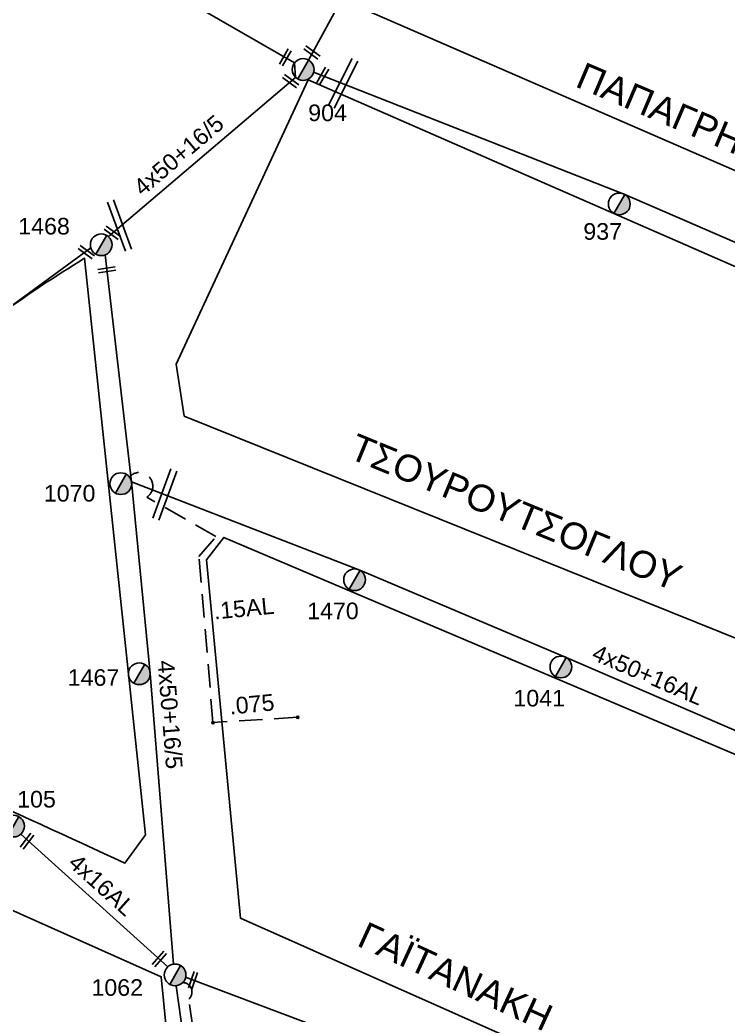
# Model space of a CAD drawing. Header units: millimetres. Extents: x 1091 to 3521, y 1177 to 2968.
# Drawn here: x 1449.9 to 1526.6, y 2642.8 to 2750.7 of the extents above; entities that cross this region are included whole.
import ezdxf
from ezdxf.enums import TextEntityAlignment as Align

# ---------------------------------------------------------------- set-up
doc = ezdxf.new("R2010")
doc.units = ezdxf.units.MM
doc.linetypes.add('DASHED', pattern=[19.05, 12.7, -6.35])
for name, color, linetype, lineweight in [('4x50+16_5', 7, 'Continuous', 30), ('Γυμνά εναέρια ΧΤ (3Φ)   4x16AL', 7, 'Continuous', 30), ('Γυμνά εναέρια ΧΤ (3Φ) 4x50AL', 7, 'Continuous', 30), ('Γυμνά εναέρια ΧΤ και ΦΟΠ (3Φ)   4x50+16AL', 7, 'Continuous', 30), ('Καλώδια ΧΤ   3x150+70AL', 7, 'DASHED', 30), ('Υπόγεια Καλώδια Δικτύου ΧΤ   .075', 7, 'DASHED', 30), ('Υπόγεια Καλώδια Δικτύου ΧΤ   .15', 7, 'DASHED', 30)]:
    doc.layers.add(name, color=color, linetype=linetype, lineweight=lineweight)
for name, color, linetype in [('TEXT ΚΑΛΩΔΙΩΝ', 7, 'Continuous'), ('ΑΓΝΩΣΤΟ ΕΝΑΕΡΙΟ ΚΑΛΩΔΙΟ', 7, 'Continuous'), ('Μηχανική τομή', 7, 'Continuous'), ('Στύλος ΦΜ', 7, 'Continuous'), ('Στύλος ΦΜ @ 1', 7, 'Continuous'), ('Συνδέσεις', 7, 'Continuous'), ('Τομή', 7, 'Continuous'), ('Υπόβαθρο ΔΕΗ', 7, 'Continuous')]:
    doc.layers.add(name, color=color, linetype=linetype)
doc.styles.add('arial', font='arial.ttf')
doc.styles.get("Standard").update_dxf_attribs({"font": 'arial.ttf', "height": 1.8})
doc.linetypes.add('SYN_LINE', pattern='A,0.5,-0.0001,["/\\/\\/\\/",Standard,S=0.1,R=0,X=0,Y=-0.05],-0.25', length=0.7501)

# ---------------------------------------------------------------- blocks, each defined once
blk = doc.blocks.new('ΥΠΑΡΧΩΝ ΤΣΙΜΕΝΤΕΝΙΟΣ ΣΤΥΛΟΣ')
at = {"layer": 'Στύλος ΦΜ'}
blk.add_hatch(color=7, dxfattribs=at).paths.add_polyline_path([(-1.29, -2.28, 0.574793), (2.62, 0, 0.268822), (1.3, 2.27)])
at = {"layer": 'Στύλος ΦΜ', "color": 7}
blk.add_line((-1.29, -2.28), (1.3, 2.27), dxfattribs=at)
blk.add_circle((0, 0), 2.62, dxfattribs=at)
at = {"layer": 'Στύλος ΦΜ', "flags": 4}
for tag, p in [('ΑΡΙΘΜΟΣ', (-4.68, 8.05)), ('ΤΥΠΟΣ', (-4.91, 3.03))]:
    blk.add_attdef(tag, p, '', height=4, dxfattribs=at)
blk = doc.blocks.new('ΤΟΜΗ')
at = {"layer": 'Τομή', "ltscale": 40}
for p, q in [((11.33, -0.65), (-11.4, -0.65)), ((11.33, -3.42), (-11.4, -3.42))]:
    blk.add_line(p, q, dxfattribs=at)
blk = doc.blocks.new('ΜΗΧΑΝΙΚΗ ΤΟΜΗ')
at = {"layer": 'Μηχανική τομή', "ltscale": 40}
for p, q in [((-3.79, 1.21), (3.79, 1.21)), ((3.79, -0.34), (-3.79, -0.34))]:
    blk.add_line(p, q, dxfattribs=at)
blk = doc.blocks.new('_ΣΥΝΔΕΣΗ')
at = {"layer": 'Συνδέσεις', "linetype": 'SYN_LINE', "ltscale": 40}
blk.add_hatch(color=256, dxfattribs=at).paths.add_polyline_path([(0.5, -0.01, 1), (-0.5, -0.01, 1)])
at = {"layer": 'Συνδέσεις'}
blk.add_circle((0, -0.01), 0.5, dxfattribs=at)

msp = doc.modelspace()

# ---------------------------------------------------------------- linework, layer by layer
at = {"layer": '4x50+16_5', "color": 5, "lineweight": -3, "ltscale": 0.1}
msp.add_lwpolyline([(1479.63, 2746.06), (1479.75, 2744.48), (1459.47, 2727.22)], dxfattribs=at)
at = {"layer": '4x50+16_5', "color": 1, "lineweight": -3, "ltscale": 0.1}
msp.add_lwpolyline([(1466.5, 2648.35), (1463.99, 2679.87), (1461.97, 2700.63), (1459.11, 2725.24)], dxfattribs=at)
at = {"layer": 'ΑΓΝΩΣΤΟ ΕΝΑΕΡΙΟ ΚΑΛΩΔΙΟ', "color": 151, "lineweight": -3, "ltscale": 0.1}
msp.add_lwpolyline([(1471.75, 2593.41), (1469.53, 2626.43), (1466.79, 2646.01)], dxfattribs=at)
at = {"layer": 'Γυμνά εναέρια ΧΤ (3Φ)   4x16AL', "color": 5, "lineweight": -3, "ltscale": 0.1}
msp.add_lwpolyline([(1431.88, 2773.53), (1479.63, 2746.06)], dxfattribs=at)
at = {"layer": 'Γυμνά εναέρια ΧΤ (3Φ)   4x16AL', "color": 85, "lineweight": -3, "ltscale": 0.1}
msp.add_lwpolyline([(1384.49, 2498.58), (1389.52, 2530.2), (1393.29, 2564.21), (1396.89, 2597.11), (1399.95, 2622.41), (1409.5, 2648.4), (1418.79, 2680.67), (1434.84, 2709.4), (1457.56, 2726)], dxfattribs=at)
at = {"layer": 'Γυμνά εναέρια ΧΤ (3Φ)   4x16AL', "color": 1, "lineweight": -3, "ltscale": 0.1}
msp.add_lwpolyline([(1465.91, 2648.08), (1449.96, 2662.45)], dxfattribs=at)
at = {"layer": 'Γυμνά εναέρια ΧΤ (3Φ) 4x50AL', "color": 173, "lineweight": -3, "ltscale": 0.1}
msp.add_lwpolyline([(1481.7, 2745.04), (1515.41, 2731.78), (1547.09, 2718.05), (1569.26, 2706.83)], dxfattribs=at)
at = {"layer": 'Γυμνά εναέρια ΧΤ (3Φ) 4x50AL', "color": 151, "lineweight": -3, "ltscale": 0.1}
msp.add_lwpolyline([(1467.83, 2646.96), (1488.34, 2639.23), (1514.41, 2627.43), (1533.23, 2619.28), (1550.73, 2610.39)], dxfattribs=at)
at = {"layer": 'Γυμνά εναέρια ΧΤ και ΦΟΠ (3Φ)   4x50+16AL', "color": 5, "lineweight": -3, "ltscale": 0.1}
msp.add_lwpolyline([(1481.15, 2746.35), (1492.62, 2767.46), (1502.51, 2787.97)], dxfattribs=at)
at = {"layer": 'Γυμνά εναέρια ΧΤ και ΦΟΠ (3Φ)   4x50+16AL', "color": 6, "lineweight": -3, "ltscale": 0.1}
msp.add_lwpolyline([(1560.29, 2658.25), (1538.34, 2668.95), (1509.07, 2681.59), (1486.72, 2691.05), (1461.97, 2700.63)], dxfattribs=at)
at = {"layer": 'Καλώδια ΧΤ   3x150+70AL', "color": 1, "lineweight": -3, "ltscale": 0.2}
msp.add_lwpolyline([(1478.1, 2585.33, 0.973155), (1476.71, 2585.17), (1474.65, 2585.06), (1474.44, 2589.28, 0.352013), (1473.32, 2595.13), (1470.87, 2626.42), (1468.16, 2644.56, 0.678218), (1467.53, 2646.37, 7.021513)], format="xyb", dxfattribs=at)
at = {"layer": 'Υπόβαθρο ΔΕΗ', "lineweight": -3, "ltscale": 0.1}
for points in [[(1476.3, 2761.48), (1477.48, 2756.11), (1569.87, 2715.9), (1572.56, 2756.59), (1502.66, 2787.63)], [(1466.82, 2713.41), (1467.67, 2707.77), (1561.86, 2669.81), (1568.64, 2705.93), (1481.12, 2744.23)], [(1470.1, 2692.19), (1473.77, 2653.34), (1552.18, 2618.44), (1559.66, 2657.4), (1471.95, 2694.61)], [(1466.85, 2605.01), (1469.12, 2607.06), (1465.18, 2646.99), (1428.11, 2663.54), (1425.81, 2659.94), (1429.36, 2620.83)]]:
    msp.add_lwpolyline(points, close=True, dxfattribs=at)
msp.add_lwpolyline([(1424.47, 2675.81), (1423.51, 2686.83), (1438.43, 2711.45, -0.040882), (1456.88, 2724.87), (1463.48, 2662.39), (1461.24, 2659.31, 0.006676), (1424.47, 2675.81, -1.666506)], format="xyb", dxfattribs=at)
msp.add_open_spline([(1335.62, 2395.81), (1336.34, 2395.82), (1337.06, 2395.82), (1339.21, 2395.84), (1340.64, 2395.87), (1343.27, 2395.99), (1344.48, 2396.09), (1346.9, 2396.36), (1348.11, 2396.54), (1351.72, 2397.19), (1354.12, 2397.77), (1358.13, 2398.94), (1359.76, 2399.47), (1362.99, 2400.61), (1364.6, 2401.22), (1367.63, 2402.41), (1369.06, 2402.97), (1371.9, 2404.12), (1373.31, 2404.7), (1376.69, 2406.13), (1378.64, 2407), (1382.85, 2408.99), (1385.09, 2410.14), (1389.15, 2412.33), (1390.97, 2413.35), (1394.59, 2415.42), (1396.39, 2416.48), (1400.22, 2418.81), (1402.25, 2420.1), (1406.26, 2422.75), (1408.24, 2424.12), (1413.14, 2427.59), (1416.05, 2429.72), (1420.99, 2433.36), (1423.02, 2434.88), (1427.09, 2437.9), (1429.12, 2439.41), (1434.15, 2443.21), (1437.14, 2445.51), (1444.06, 2451.04), (1447.96, 2454.32), (1453.69, 2459.41), (1455.6, 2461.15), (1459.36, 2464.68), (1461.23, 2466.47), (1464.92, 2470.03), (1466.74, 2471.79), (1470.4, 2475.3), (1472.23, 2477.04), (1477.73, 2482.27), (1481.39, 2485.75), (1488.55, 2492.85), (1492.05, 2496.47), (1496.91, 2501.86), (1498.38, 2503.55), (1501.26, 2506.97), (1502.68, 2508.7), (1505.81, 2512.59), (1507.52, 2514.75), (1510.54, 2518.5), (1511.83, 2520.09), (1514.44, 2523.25), (1515.75, 2524.82), (1519.68, 2529.52), (1522.3, 2532.64), (1527.41, 2538.95), (1529.93, 2542.15), (1534.8, 2548.51), (1537.17, 2551.66), (1541.05, 2556.89), (1542.57, 2558.96), (1545.96, 2563.67), (1547.84, 2566.31), (1550.94, 2570.6), (1552.15, 2572.26), (1554.6, 2575.54), (1555.84, 2577.18), (1558.42, 2580.57), (1559.76, 2582.33), (1562.59, 2586.05), (1564.07, 2588.03), (1567.05, 2591.99), (1568.55, 2593.97), (1571.26, 2597.43), (1572.46, 2598.92), (1574.88, 2601.87), (1576.1, 2603.33), (1578.56, 2606.27), (1579.8, 2607.75), (1582.54, 2611.04), (1584.05, 2612.87), (1586.68, 2616.03), (1587.8, 2617.36), (1590.07, 2619.99), (1591.22, 2621.29), (1593.81, 2624.22), (1595.26, 2625.84), (1598.15, 2629.09), (1599.6, 2630.72), (1603.17, 2634.7), (1605.3, 2637.05), (1609.65, 2641.68), (1611.86, 2643.97), (1616.26, 2648.34), (1618.44, 2650.44), (1622.85, 2654.49), (1625.07, 2656.45), (1629.56, 2660.29), (1631.83, 2662.18), (1635.63, 2665.38), (1637.18, 2666.68), (1641.77, 2670.66), (1644.77, 2673.39), (1649.56, 2677.8), (1651.36, 2679.46), (1654.94, 2682.79), (1656.73, 2684.46), (1660.28, 2687.82), (1662.05, 2689.52), (1665.18, 2692.45), (1666.52, 2693.69), (1669.26, 2696.12), (1670.64, 2697.32), (1674.84, 2700.86), (1677.68, 2703.15), (1683.03, 2707.36), (1685.53, 2709.3), (1693, 2715.11), (1697.95, 2719.01), (1705.34, 2724.87), (1707.79, 2726.82), (1712.69, 2730.71), (1715.12, 2732.67), (1719.85, 2736.52), (1722.14, 2738.41), (1728.94, 2744.18), (1733.37, 2748.16), (1740.52, 2754.58), (1743.24, 2757.01), (1748.6, 2761.91), (1751.25, 2764.38), (1755.91, 2768.92), (1757.94, 2770.97), (1761.94, 2775.16), (1763.91, 2777.29), (1769.01, 2782.94), (1772.1, 2786.49), (1778.15, 2793.7), (1781.11, 2797.36), (1789.42, 2808.02), (1794.6, 2815.15), (1801.5, 2825.53), (1803.47, 2828.61), (1806.9, 2834.17), (1808.38, 2836.64), (1811.3, 2841.69), (1812.73, 2844.27), (1815.62, 2849.45), (1817.06, 2852.05), (1819.5, 2856.28), (1820.48, 2857.91), (1822.45, 2861.14), (1823.46, 2862.74), (1826.07, 2866.84), (1827.69, 2869.31), (1830.94, 2874.25), (1832.57, 2876.71), (1836.34, 2882.38), (1838.47, 2885.59), (1842.73, 2892.02), (1844.86, 2895.24), (1848.41, 2900.62), (1849.83, 2902.78), (1852.69, 2907.1), (1854.13, 2909.26), (1856.89, 2913.28), (1858.2, 2915.14), (1860.9, 2918.81), (1862.29, 2920.62), (1865.12, 2924.19), (1866.55, 2925.94), (1869.38, 2929.37), (1870.77, 2931.03), (1873.55, 2934.37), (1874.93, 2936.04), (1879.14, 2941.04), (1882.01, 2944.34), (1886.07, 2948.6), (1887.12, 2949.67), (1889.25, 2951.77), (1890.32, 2952.8), (1891.48, 2953.92), (1891.56, 2954), (1891.65, 2954.08)], degree=3, knots=[0, 0, 0, 0, 2.166148, 2.166148, 6.498445, 6.498445, 10.265763, 10.265763, 14.03308, 14.03308, 21.567715, 21.567715, 26.783111, 26.783111, 31.998507, 31.998507, 36.609107, 36.609107, 41.219706, 41.219706, 47.702734, 47.702734, 55.361699, 55.361699, 61.656862, 61.656862, 67.952024, 67.952024, 75.225312, 75.225312, 82.498599, 82.498599, 93.336109, 93.336109, 100.938237, 100.938237, 108.540365, 108.540365, 119.906013, 119.906013, 135.262764, 135.262764, 143.046265, 143.046265, 150.829766, 150.829766, 158.421213, 158.421213, 166.01266, 166.01266, 181.195553, 181.195553, 196.378447, 196.378447, 203.139727, 203.139727, 209.901007, 209.901007, 218.17125, 218.17125, 224.294478, 224.294478, 230.417706, 230.417706, 242.664163, 242.664163, 254.910619, 254.910619, 266.752825, 266.752825, 274.488922, 274.488922, 284.205481, 284.205481, 290.332499, 290.332499, 296.459518, 296.459518, 303.102773, 303.102773, 310.521928, 310.521928, 317.941082, 317.941082, 323.632036, 323.632036, 329.322989, 329.322989, 335.111928, 335.111928, 342.21937, 342.21937, 347.401444, 347.401444, 352.583519, 352.583519, 359.110119, 359.110119, 365.636719, 365.636719, 375.115877, 375.115877, 384.595036, 384.595036, 393.595586, 393.595586, 402.417975, 402.417975, 411.240365, 411.240365, 417.351182, 417.351182, 429.572817, 429.572817, 436.920313, 436.920313, 444.267808, 444.267808, 451.615303, 451.615303, 457.062825, 457.062825, 462.510346, 462.510346, 473.405389, 473.405389, 482.870876, 482.870876, 501.801851, 501.801851, 511.190138, 511.190138, 520.578425, 520.578425, 529.535879, 529.535879, 547.450786, 547.450786, 558.371689, 558.371689, 569.292592, 569.292592, 578.03359, 578.03359, 586.774588, 586.774588, 600.952588, 600.952588, 615.130587, 615.130587, 641.674, 641.674, 652.706754, 652.706754, 661.38308, 661.38308, 670.280364, 670.280364, 679.177647, 679.177647, 684.825847, 684.825847, 690.474048, 690.474048, 699.322624, 699.322624, 708.1712, 708.1712, 719.749064, 719.749064, 731.326928, 731.326928, 739.082483, 739.082483, 746.838037, 746.838037, 753.616582, 753.616582, 760.393168, 760.393168, 767.169755, 767.169755, 773.671582, 773.671582, 780.173409, 780.173409, 793.177063, 793.177063, 797.627508, 797.627508, 802.077954, 802.077954, 802.435638, 802.435638, 802.435638, 802.435638], dxfattribs=at)
msp.add_spline([(1335.62, 2394.14), (1344.53, 2394.43), (1360.48, 2397.96), (1368.34, 2400.9), (1382.02, 2406.76), (1392.47, 2412.29), (1404.4, 2419.53), (1414.47, 2426.51), (1424.18, 2433.66), (1440.74, 2446.25), (1456.58, 2459.8), (1469.4, 2472.03), (1484.71, 2486.71), (1500.03, 2502.92), (1512.41, 2518.15), (1525.7, 2534.19), (1538.08, 2550.11), (1545.44, 2560.09), (1553.43, 2571.17), (1563.13, 2584.01), (1572.27, 2596), (1582.59, 2608.49), (1588.81, 2615.95), (1597.54, 2625.89), (1607.98, 2637.46), (1622.14, 2651.57), (1629.32, 2657.89), (1640, 2666.91), (1650.61, 2676.5), (1659.43, 2684.72), (1668.7, 2693.39), (1689.74, 2710.46), (1708.26, 2725.06), (1725.86, 2739.38), (1739.9, 2751.78), (1756.42, 2767.09), (1769.1, 2780.57), (1783, 2797.11), (1792.76, 2809.93), (1802.17, 2823.54), (1812.07, 2839.71), (1821.05, 2855.6), (1829.39, 2868.85), (1841, 2886.39), (1851.12, 2901.71), (1861.81, 2917.22), (1872.99, 2931.09), (1887.34, 2947.5), (1892.81, 2952.88)], degree=3, dxfattribs=at)
at = {"layer": 'Υπόγεια Καλώδια Δικτύου ΧΤ   .075', "color": 6, "lineweight": -3, "ltscale": 0.2}
msp.add_lwpolyline([(1479.95, 2675.12), (1470.79, 2674.55)], dxfattribs=at)
at = {"layer": 'Υπόγεια Καλώδια Δικτύου ΧΤ   .15', "color": 6, "lineweight": -3, "ltscale": 0.2}
msp.add_lwpolyline([(1470.79, 2674.55), (1469.27, 2692.53), (1471.11, 2694.7), (1463.63, 2698.98, 1.124973), (1461.73, 2701.17, -3.043386)], format="xyb", dxfattribs=at)

# ---------------------------------------------------------------- block references
at = {"layer": 'Μηχανική τομή', "lineweight": -3}
for p, xscale, yscale, zscale, rotation in [((1478.54, 2746.7), 0.2499999999999679, 0.2499999999999679, 0.2499999999999679, 239.7768798374238), ((1481.58, 2747.27), 0.2499999999999678, 0.2499999999999678, 0.2499999999999678, 144.0725255536885), ((1482.59, 2744.71), 0.2499999999999679, 0.2499999999999679, 0.2499999999999679, 239.7768798374238), ((1479.26, 2744.16), 0.2499999999999678, 0.2499999999999678, 0.2499999999999678, 144.0725255536885), ((1459.94, 2727.71), 0.2499999999999678, 0.2499999999999678, 0.2499999999999678, 144.0725255536885), ((1457.12, 2725.63), 0.2499999999999678, 0.2499999999999678, 0.2499999999999678, 144.0725255536885), ((1459.28, 2723.73), 0.2499999999999678, 0.2499999999999678, 0.2499999999999678, 188.8468726750158), ((1450.73, 2661.63), 0.2499999999999674, 0.2499999999999674, 0.2499999999999674, 52.77139307448979), ((1465.06, 2648.84), 0.2499999999999677, 0.2499999999999677, 0.2499999999999677, 49.20020288288997), ((1468.72, 2646.58), 0.2499999999999674, 0.2499999999999674, 0.2499999999999674, 70.81987700393728)]:
    msp.add_blockref('ΜΗΧΑΝΙΚΗ ΤΟΜΗ', p, dxfattribs=dict(at, xscale=xscale, yscale=yscale, zscale=zscale, rotation=rotation))
at = {"layer": 'Στύλος ΦΜ @ 1', "lineweight": -3, "ltscale": 40}
ref = msp.add_blockref('ΥΠΑΡΧΩΝ ΤΣΙΜΕΝΤΕΝΙΟΣ ΣΤΥΛΟΣ', (1480.56, 2745.33), dxfattribs=dict(at, xscale=0.4499999999998181, yscale=0.4499999999998181, zscale=0.4499999999998181))
ref.add_attrib('ΤΥΠΟΣ', '904', (1481.11, 2739.74), dxfattribs={"layer": 'Στύλος ΦΜ', "height": 1.8, "flags": 4})
ref = msp.add_blockref('ΥΠΑΡΧΩΝ ΤΣΙΜΕΝΤΕΝΙΟΣ ΣΤΥΛΟΣ', (1514.82, 2730.76), dxfattribs=dict(at, xscale=0.4499999999998181, yscale=0.4499999999998181, zscale=0.4499999999998181))
ref.add_attrib('ΤΥΠΟΣ', '937', (1510.92, 2726.88), dxfattribs={"layer": 'Στύλος ΦΜ', "height": 1.8, "flags": 4})
ref = msp.add_blockref('ΥΠΑΡΧΩΝ ΤΣΙΜΕΝΤΕΝΙΟΣ ΣΤΥΛΟΣ', (1458.69, 2726.34), dxfattribs=dict(at, xscale=0.4499999999998181, yscale=0.4499999999998181, zscale=0.4499999999998181))
ref.add_attrib('ΤΥΠΟΣ', '1468', (1449.69, 2727.45), dxfattribs={"layer": 'Στύλος ΦΜ', "height": 1.8, "flags": 4})
ref = msp.add_blockref('ΥΠΑΡΧΩΝ ΤΣΙΜΕΝΤΕΝΙΟΣ ΣΤΥΛΟΣ', (1460.81, 2700.44), dxfattribs=dict(at, xscale=0.4499999999998181, yscale=0.4499999999998181, zscale=0.4499999999998181))
ref.add_attrib('ΤΥΠΟΣ', '1070', (1452.46, 2698.5), dxfattribs={"layer": 'Στύλος ΦΜ', "height": 1.8, "flags": 4})
ref = msp.add_blockref('ΥΠΑΡΧΩΝ ΤΣΙΜΕΝΤΕΝΙΟΣ ΣΤΥΛΟΣ', (1486.14, 2690.03), dxfattribs=dict(at, xscale=0.4499999999998181, yscale=0.4499999999998181, zscale=0.4499999999998181))
ref.add_attrib('ΤΥΠΟΣ', '1470', (1480.99, 2685.75), dxfattribs={"layer": 'Στύλος ΦΜ', "height": 1.8, "flags": 4})
ref = msp.add_blockref('ΥΠΑΡΧΩΝ ΤΣΙΜΕΝΤΕΝΙΟΣ ΣΤΥΛΟΣ', (1508.49, 2680.57), dxfattribs=dict(at, xscale=0.4499999999998181, yscale=0.4499999999998181, zscale=0.4499999999998181))
ref.add_attrib('ΤΥΠΟΣ', '1041', (1503.34, 2676.29), dxfattribs={"layer": 'Στύλος ΦΜ', "height": 1.8, "flags": 4})
ref = msp.add_blockref('ΥΠΑΡΧΩΝ ΤΣΙΜΕΝΤΕΝΙΟΣ ΣΤΥΛΟΣ', (1462.81, 2679.84), dxfattribs=dict(at, xscale=0.4499999999998181, yscale=0.4499999999998181, zscale=0.4499999999998181))
ref.add_attrib('ΤΥΠΟΣ', '1467', (1455.05, 2678.53), dxfattribs={"layer": 'Στύλος ΦΜ', "height": 1.8, "flags": 4})
ref = msp.add_blockref('ΥΠΑΡΧΩΝ ΤΣΙΜΕΝΤΕΝΙΟΣ ΣΤΥΛΟΣ', (1449.18, 2663.33), dxfattribs=dict(at, xscale=0.4499999999998181, yscale=0.4499999999998181, zscale=0.4499999999998181))
ref.add_attrib('ΤΥΠΟΣ', '105', (1449.57, 2665.34), dxfattribs={"layer": 'Στύλος ΦΜ', "height": 1.8, "flags": 4})
ref = msp.add_blockref('ΥΠΑΡΧΩΝ ΤΣΙΜΕΝΤΕΝΙΟΣ ΣΤΥΛΟΣ', (1466.68, 2647.19), dxfattribs=dict(at, xscale=0.4499999999998181, yscale=0.4499999999998181, zscale=0.4499999999998181))
ref.add_attrib('ΤΥΠΟΣ', '1062', (1457.62, 2644.93), dxfattribs={"layer": 'Στύλος ΦΜ', "height": 1.8, "flags": 4})
at = {"layer": 'Συνδέσεις', "lineweight": -3, "xscale": 0.25, "yscale": 0.25, "zscale": 0.25}
for p in [(1479.98, 2675.12), (1470.79, 2674.55)]:
    msp.add_blockref('_ΣΥΝΔΕΣΗ', p, dxfattribs=at)
at = {"layer": 'Τομή', "lineweight": -3}
for p, xscale, yscale, zscale, rotation in [((1485.34, 2743.61), 0.2499999999999998, 0.2499999999999998, 0.2499999999999998, 243.0299149521479), ((1461.15, 2728.59), 0.2499999999999998, 0.2499999999999998, 0.2499999999999998, 290.1733929183979), ((1466.05, 2699.08), 0.2499999999999999, 0.2499999999999999, 0.2499999999999999, 249.7528277415134)]:
    msp.add_blockref('ΤΟΜΗ', p, dxfattribs=dict(at, xscale=xscale, yscale=yscale, zscale=zscale, rotation=rotation))

# ---------------------------------------------------------------- texts
at = {"lineweight": -3, "ltscale": 40, "char_height": 2.9, "width": 64.8866, "attachment_point": 1, "style": 'arial'}
for s, insert, rotation in [('ΠΑΠΑΓΡΗΓΟΡΙΑΔΗ', (1511.05, 2746.2), 336.9965), ('ΤΣΟΥΡΟΥΤΣΟΓΛΟΥ', (1486.44, 2705.95), 337.7052), ('ΓΑΪΤΑΝΑΚΗ', (1487.46, 2653.05), 335.3122)]:
    msp.add_mtext(s, dxfattribs=dict(at, insert=insert, rotation=rotation))
at = {"layer": 'TEXT ΚΑΛΩΔΙΩΝ', "lineweight": -3, "ltscale": 0.1, "style": 'arial'}
for s, rotation, p in [('4x50+16/5', 40.4206, (1467.07, 2736.05)), ('.15AL', 5.4977, (1474.14, 2686.93)), ('4x50+16AL', 336.6476, (1517.94, 2679.72)), ('4x50+16/5', 274.5568, (1466.15, 2675.41)), ('.075', 5.4977, (1475, 2676.54)), ('4x16AL', 317.98, (1458.75, 2656.95))]:
    msp.add_text(s, height=1.8, rotation=rotation, dxfattribs=at).set_placement(p, align=Align.MIDDLE_CENTER)

doc.saveas('drawing.dxf')
